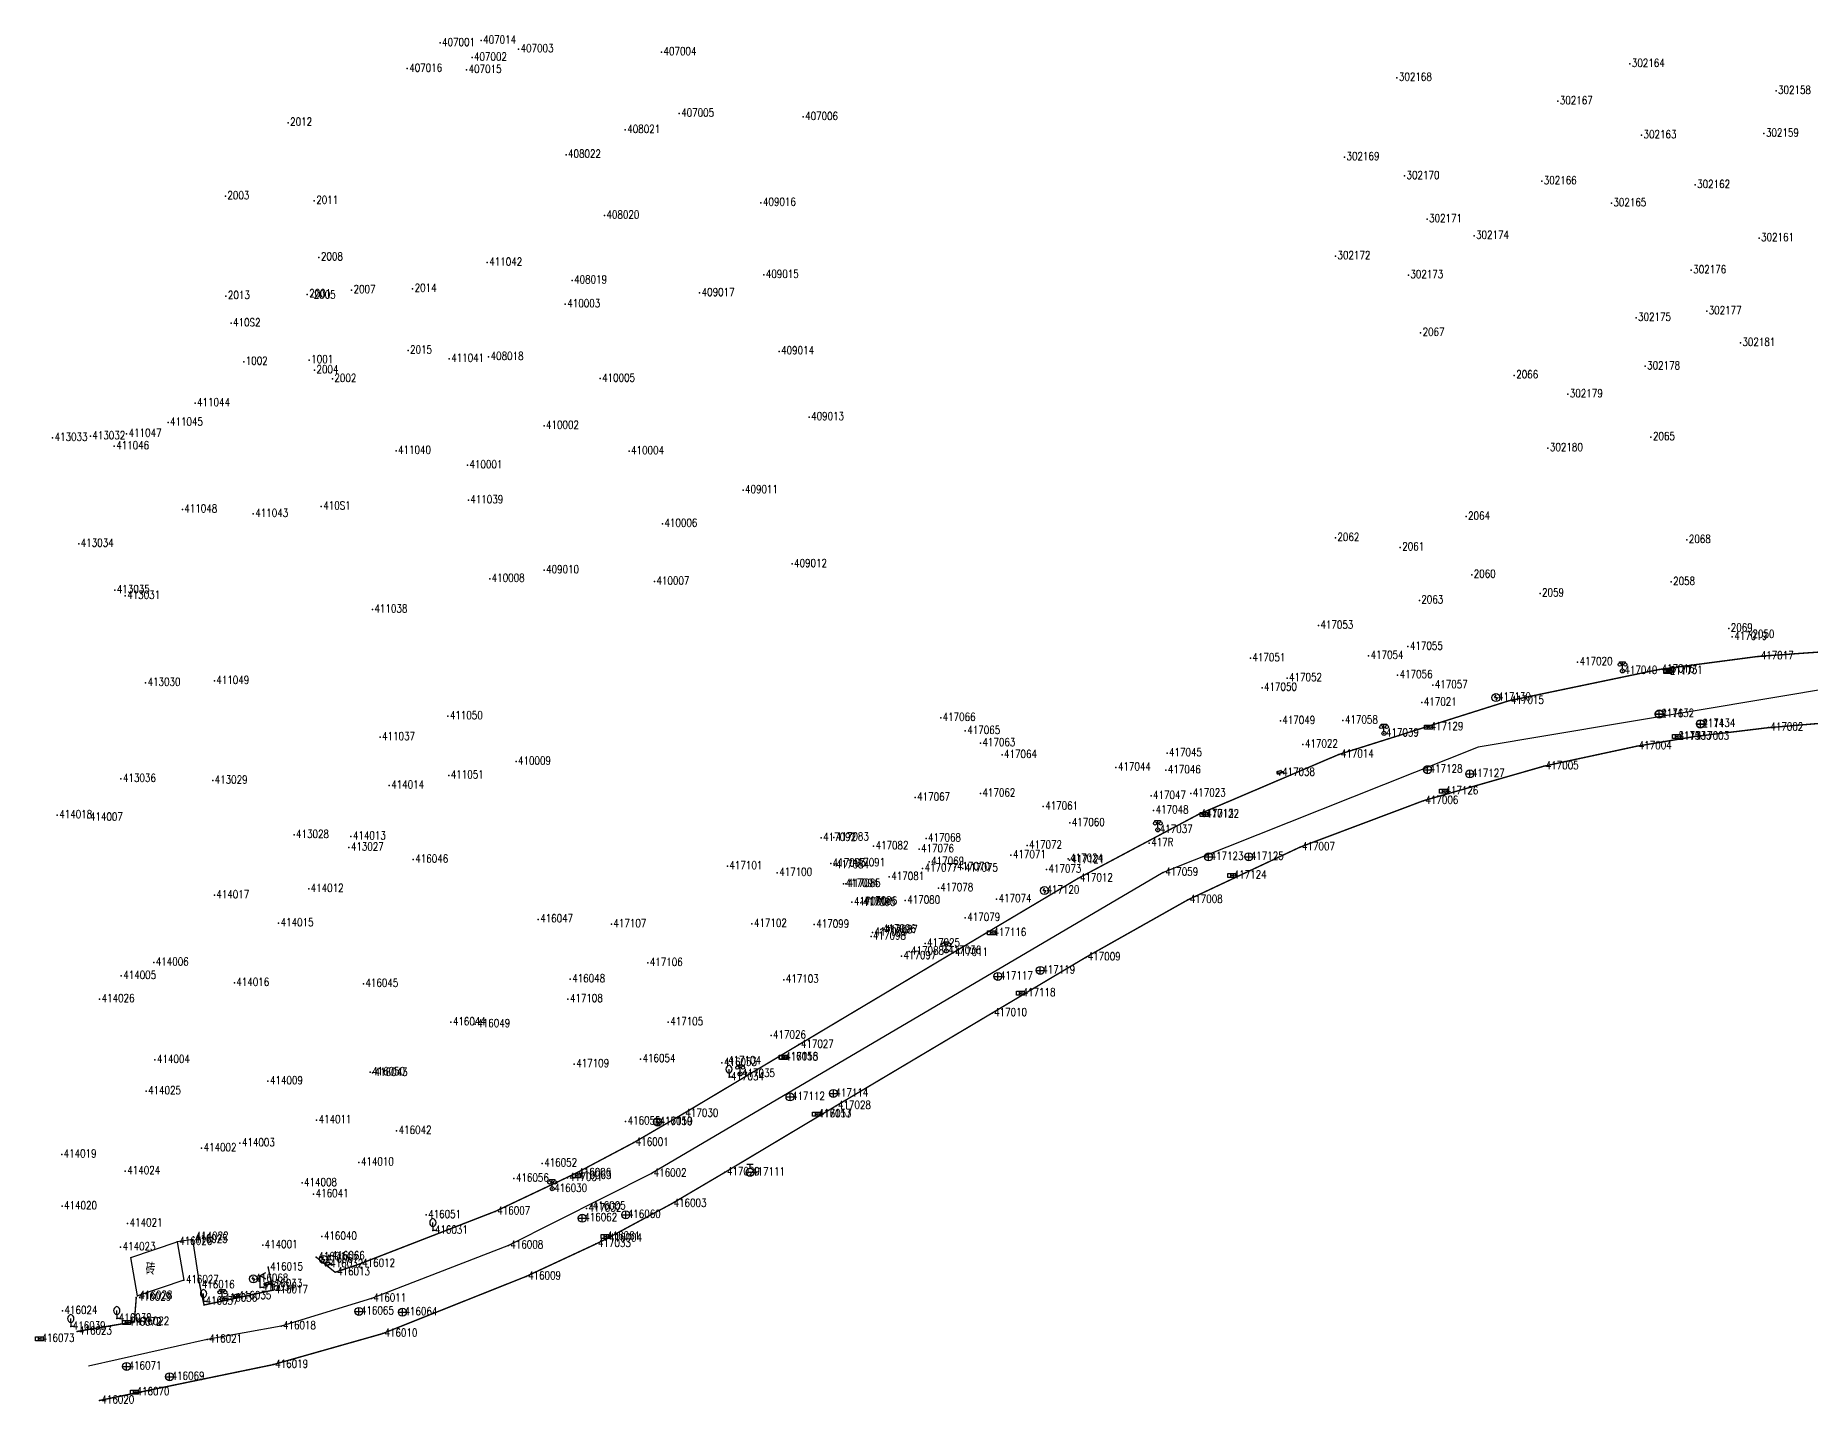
# Model space of a CAD drawing. Extents: x 953 to 1485, y 1110 to 1494.
# Drawn here: x 953.3 to 1175.2, y 1109.5 to 1280.4 of the extents above; entities that cross this region are included whole.
import ezdxf
from ezdxf.enums import TextEntityAlignment as Align

# ---------------------------------------------------------------- set-up
doc = ezdxf.new("R2010")
doc.units = 0
doc.header["$LTSCALE"] = 0.5
doc.header["$PDSIZE"] = 0.2
doc.layers.get('0').update_dxf_attribs({"linetype": 'CONTINUOUS'})
for name, color, linetype in [('COMPONENT', 4, 'CONTINUOUS'), ('DLDW', 11, 'CONTINUOUS'), ('DLSS', 4, 'CONTINUOUS'), ('DMTZ', 3, 'CONTINUOUS'), ('GXYZ', 2, 'CONTINUOUS'), ('JMD', 6, 'CONTINUOUS'), ('ZBTZ', 3, 'CONTINUOUS'), ('ZDH', 1, 'CONTINUOUS')]:
    doc.layers.add(name, color=color, linetype=linetype)
doc.styles.add('HZ', font='rs.shx', dxfattribs={"width": 0.8, "bigfont": 'hztxt.shx'})
doc.linetypes.add('10422', pattern='A,0.75,[150,AAA.SHX,S=0.5,R=0,X=0,Y=0.5],1.5,[177,AAA.SHX,S=1,R=0,X=0,Y=0.4],0.75', length=3)

# ---------------------------------------------------------------- blocks, each defined once
blk = doc.blocks.new('gc097')
for p, q in [((-0.7, 2), (-0.7, 2.3)), ((-0.7, 2.3), (0.7, 2.3)), ((0, 0.5), (0, 2.3)), ((0.7, 2.3), (0.7, 2))]:
    blk.add_line(p, q)
for centre, radius in [((-0.7, 1.6), 0.4), ((0, 0), 0.5), ((0.73, 1.6), 0.4)]:
    blk.add_circle(centre, radius)
blk = doc.blocks.new('gc143')
for p, q in [((0, 1), (0, 2)), ((0, 1), (0, 0)), ((1, 0), (0, 0))]:
    blk.add_line(p, q)
for centre, start, end in [((0.225, 2), 102.68038, 257.31962), ((-0.225, 2), 282.68038, 77.31962)]:
    blk.add_arc(centre, 1.025, start, end)
blk = doc.blocks.new('gcbj0612')
for p, q in [((-0.75, 0.26), (0.16, 0.53)), ((-0.57, -0.34), (0.34, -0.07))]:
    blk.add_line(p, q)
at = {"flags": 128}
for points in [[(-0.73, 0.26), (-0.77, 0.25), (-0.79, 0.23), (-0.81, 0.19), (-0.83, 0.15), (-0.84, 0.1), (-0.84, 0.05), (-0.84, -0.01), (-0.83, -0.07), (-0.81, -0.12), (-0.79, -0.18), (-0.77, -0.23), (-0.74, -0.27), (-0.7, -0.3), (-0.67, -0.33), (-0.63, -0.34), (-0.6, -0.34), (-0.57, -0.34), (-0.54, -0.32), (-0.51, -0.29), (-0.49, -0.25), (-0.48, -0.2), (-0.47, -0.15), (-0.47, -0.1), (-0.48, -0.04), (-0.49, 0.02), (-0.51, 0.07), (-0.54, 0.13), (-0.56, 0.17), (-0.6, 0.21), (-0.63, 0.24), (-0.67, 0.26), (-0.7, 0.27)], [(-0.71, 0.18), (-0.72, 0.17), (-0.75, 0.12), (-0.75, 0.04), (-0.74, -0.06), (-0.7, -0.15), (-0.66, -0.22), (-0.62, -0.25), (-0.6, -0.26), (-0.59, -0.24), (-0.57, -0.2), (-0.56, -0.12), (-0.58, -0.02), (-0.61, 0.08), (-0.66, 0.14), (-0.7, 0.17)]]:
    blk.add_lwpolyline(points, close=True, dxfattribs=at)
blk.add_lwpolyline([(0.3, -0.08), (0.33, -0.07), (0.36, -0.05), (0.38, -0.02), (0.4, 0.02), (0.41, 0.07), (0.42, 0.12), (0.41, 0.18), (0.41, 0.23), (0.39, 0.29), (0.37, 0.35), (0.35, 0.4), (0.32, 0.44), (0.28, 0.48), (0.25, 0.51), (0.21, 0.52), (0.18, 0.53), (0.15, 0.52)], dxfattribs=at)
at = {"extrusion": (0, 0, -1), "flags": 128}
blk.add_lwpolyline([(-0.4, 0.25), (-0.51, 0.28), (-0.61, 0.29), (-0.69, 0.27), (-0.77, 0.2), (-0.81, 0.09), (-0.82, -0.01), (-0.8, -0.06), (-0.76, -0.08), (-0.7, -0.09), (-0.64, -0.09), (-0.59, -0.07), (-0.57, -0.04), (-0.59, -0.01), (-0.63, 0.02), (-0.69, 0.03), (-0.75, 0.03), (-0.79, 0.02), (-0.84, -0.01), (-0.89, -0.1), (-0.91, -0.19), (-0.9, -0.29), (-0.87, -0.38)], dxfattribs=at)
blk.add_lwpolyline([(-0.09, -0.2), (-0.22, -0.54), (0.05, -0.54)], close=True)
blk = doc.blocks.new('gc052')
for p, q in [((0, 3), (1.39, 3.8)), ((0, 3), (1.39, 2.2)), ((0, 0), (0, 3)), ((1, 0), (0, 0))]:
    blk.add_line(p, q)
blk = doc.blocks.new('gc133')
for p, q in [((-1, 0), (1, 0)), ((-0.8, 2), (0.8, 2)), ((0, 1), (0, 2))]:
    blk.add_line(p, q)
blk.add_circle((0, 0), 1)
blk = doc.blocks.new('gc041')
for p, q in [((-1, 0.5), (1, 0.5)), ((-1, -0.5), (-1, 0.5)), ((-0.33, 0.5), (-0.33, -0.5)), ((0.33, 0.5), (0.33, -0.5)), ((1, 0.5), (1, -0.5)), ((1, -0.5), (-1, -0.5))]:
    blk.add_line(p, q)
blk = doc.blocks.new('gc043')
for p, q in [((-1, 0), (1, 0)), ((0, -1), (0, 1))]:
    blk.add_line(p, q)
blk.add_circle((0, 0), 1)
blk = doc.blocks.new('gc050')
for p, q in [((-0.35, 0), (0.05, 0.69)), ((-0.35, 0), (0.35, 0)), ((0.35, 0), (-0.06, -0.69))]:
    blk.add_line(p, q)
blk.add_circle((0, 0), 1)

msp = doc.modelspace()

# ---------------------------------------------------------------- linework, layer by layer
at = {"linetype": 'Continuous'}
for p, q in [((1178.94, 1199.1, 8.56), (1133.64, 1191.53, 7.72)), ((1133.64, 1191.53, 7.72), (1094.29, 1175.84, 7.72)), ((1094.29, 1175.84, 7.72), (1030.35, 1138.24, 7.03)), ((1030.35, 1138.24, 7.03), (1012.44, 1129.25, 6.86)), ((1012.44, 1129.25, 6.86), (995.32, 1122.63, 6.71)), ((995.32, 1122.63, 6.71), (984.03, 1119.17, 6.58)), ((984.03, 1119.17, 6.58), (974.8, 1117.51, 6.44)), ((974.8, 1117.51, 6.44), (959.98, 1114.17))]:
    msp.add_line(p, q, dxfattribs=at)
at = {"layer": 'DLSS', "linetype": 'Continuous', "const_width": 0.175, "flags": 128}
for points, elevation in [([(988.43, 1127.79), (990.79, 1125.9), (993.92, 1126.96), (1010.81, 1133.51), (1020.93, 1138.3), (1028.11, 1142.1), (1034.32, 1145.72), (1048.75, 1154.34), (1068.02, 1165.83), (1083.63, 1175.11), (1098.72, 1183.13), (1116.23, 1190.6), (1137.49, 1197.31), (1156.31, 1201.23), (1168.71, 1202.86), (1179.43, 1203.62), (1186.52, 1203.96)], 6.63), ([(982.42, 1126.52), (983.03, 1123.67), (974.41, 1121.81), (973.88, 1124.28)], 6.6)]:
    msp.add_lwpolyline(points, dxfattribs=dict(at, elevation=elevation))
for points in [[(1460.28, 1198.11), (1405.34, 1197.46), (1185.35, 1194.86), (1181.21, 1194.7), (1178.12, 1194.63), (1169.91, 1193.95), (1160.64, 1192.83), (1153.46, 1191.63), (1141.84, 1189.13), (1126.8, 1184.82), (1111.38, 1179.02), (1097.35, 1172.43), (1084.6, 1165.25), (1072.9, 1158.29), (1053.39, 1146.69), (1039.51, 1138.39), (1032.84, 1134.46), (1024.77, 1130.12), (1023.39, 1129.44), (1014.66, 1125.38), (996.71, 1118.23), (983.05, 1114.36), (961.33, 1109.88)], [(958.54, 1118.51), (965.7, 1119.71), (965.94, 1122.73)]]:
    msp.add_lwpolyline(points, dxfattribs=at)
at = {"layer": 'DMTZ', "linetype": '10422', "flags": 128}
msp.add_lwpolyline([(973.88, 1124.28), (973, 1129.98), (971.06, 1129.71)], dxfattribs=at)
at = {"layer": 'JMD', "linetype": 'Continuous', "flags": 128}
msp.add_lwpolyline([(971.06, 1129.71), (971.89, 1124.91), (966.09, 1122.95), (965.26, 1127.75)], close=True, dxfattribs=at)
at = {"layer": 'ZDH', "linetype": 'Continuous'}
for p in [(1003.91, 1279.5, 15.48), (1009.04, 1279.81, 15.63), (1013.72, 1278.73, 16.83), (1031.58, 1278.36, 17.99), (999.8, 1276.29, 15.16), (1007.23, 1276.13, 16.03), (1007.9, 1277.67, 16.39), (1152.6, 1276.88, 12.05), (1123.49, 1275.15, 14.04), (1170.87, 1273.53, 10.29), (1143.6, 1272.22, 12.64), (984.92, 1269.54, 14.91), (1033.79, 1270.67, 19.16), (1049.28, 1270.26, 19.54), (1027.05, 1268.63, 19.17), (1154.06, 1267.97, 12.06), (1169.36, 1268.18, 10.67), (1019.65, 1265.54, 19.09), (1116.94, 1265.23, 15.12), (1124.44, 1262.88, 14.32), (1141.59, 1262.23, 12.98), (977.08, 1260.36, 11.31), (1160.76, 1261.76, 11.58), (988.19, 1259.77, 16.39), (1024.45, 1257.93, 20.51), (1044.01, 1259.54, 21.3), (1150.29, 1259.47, 12.39), (1127.26, 1257.48, 14.16), (1133.13, 1255.41, 13.84), (1168.75, 1255.12, 10.78), (988.77, 1252.71, 16.43), (1009.81, 1252.05, 19.92), (1115.81, 1252.87, 15.5), (1020.41, 1249.83, 21.41), (1044.37, 1250.52, 22.81), (1124.92, 1250.49, 14.46), (1160.27, 1251.1, 11.67), (977.14, 1247.88, 16.16), (987.3, 1248.09, 16.31), (987.87, 1247.94, 15.15), (992.85, 1248.63, 17.52), (1000.48, 1248.79, 18.71), (1019.56, 1246.85, 21.78), (1036.35, 1248.26, 22.92), (977.79, 1244.48, 16.14), (1153.38, 1245.16, 12.21), (1162.2, 1245.99, 11.49), (1126.45, 1243.29, 14.32), (999.91, 1241.07, 19.04), (1005.05, 1240.05, 20.22), (1009.98, 1240.27, 21.25), (1046.28, 1240.97, 23.75), (1166.41, 1242.02, 10.93), (979.37, 1239.67, 13.24), (987.56, 1239.88, 16.23), (988.21, 1238.6, 14.97), (1138.15, 1237.97, 13.33), (1154.51, 1239.1, 12.08), (990.45, 1237.53, 16.91), (1023.91, 1237.56, 23.14), (1144.85, 1235.6, 12.71), (973.29, 1234.5, 12.26), (969.91, 1232.07, 11.14), (1016.9, 1231.68, 22.88), (1050.03, 1232.75, 23.97), (955.49, 1230.16, 8.84), (960.2, 1230.37, 8.89), (963.18, 1229.12, 9.02), (964.74, 1230.67, 9.29), (1155.24, 1230.26, 11.9), (998.41, 1228.55, 19.12), (1007.33, 1226.74, 21.55), (1027.53, 1228.49, 23.5), (1142.36, 1228.88, 12.68), (1007.44, 1222.36, 21.73), (1041.77, 1223.62, 23.57), (971.7, 1221.21, 11.83), (980.57, 1220.67, 14.13), (989.06, 1221.59, 16.85), (1132.13, 1220.32, 12.78), (1031.7, 1219.43, 23.25), (958.75, 1216.93, 8.81), (1115.8, 1217.65, 13.7), (1123.91, 1216.46, 12.99), (1159.72, 1217.41, 10.78), (1016.91, 1213.61, 22.67), (1047.9, 1214.4, 21.5), (1010.11, 1212.56, 22.22), (1030.7, 1212.21, 22.23), (1132.84, 1213.06, 11.81), (1157.76, 1212.16, 10.43), (963.26, 1211.14, 8.83), (964.56, 1210.43, 9.12), (1126.29, 1209.85, 11.72), (1141.38, 1210.72, 10.84), (995.46, 1208.71, 18.68), (1113.68, 1206.7, 12.04), (1164.96, 1206.34, 8.72), (1165.39, 1205.31, 8.51), (1167.67, 1205.55, 8.55), (1105.18, 1202.62, 12.14), (1119.95, 1202.93, 10.54), (1124.86, 1204.07, 10.4), (1168.71, 1202.86, 8.37), (1109.76, 1200.14, 10.83), (1123.58, 1200.51, 9.43), (1146.07, 1202.15, 8.36), (1151.67, 1201.03, 8.37), (1156.31, 1201.23, 8.3), (1157.35, 1201.07, 8.3), (1157.36, 1200.97, 8.32), (967.1, 1199.56, 9.51), (975.7, 1199.8, 11.79), (1106.63, 1198.94, 11), (1127.97, 1199.25, 8.59), (1126.6, 1197.08, 8.17), (1135.87, 1197.71, 8.24), (1137.49, 1197.31, 8.12), (1156.27, 1195.67, 8.35), (1004.88, 1195.38, 20.4), (1066.47, 1195.18, 14.67), (1069.55, 1193.54, 13.84), (1108.92, 1194.79, 9.3), (1116.74, 1194.85, 8.35), (1127.43, 1194.02, 8.01), (1156.28, 1195.63, 8.38), (1161.41, 1194.44, 8.36), (1161.41, 1194.4, 8.4), (1169.91, 1193.95, 8.41), (996.41, 1192.78, 18.3), (1071.44, 1192.02, 13.12), (1111.75, 1191.85, 8.03), (1121.87, 1193.23, 8.09), (1153.46, 1191.63, 8.25), (1158.42, 1192.84, 8.33), (1158.44, 1192.86, 8.29), (1160.64, 1192.83, 8.33), (1013.4, 1189.72, 19.76), (1074.14, 1190.54, 12.27), (1094.76, 1190.77, 10.01), (1116.23, 1190.6, 7.89), (1141.84, 1189.13, 8.14), (964.03, 1187.56, 8.77), (975.49, 1187.33, 10.58), (1005, 1187.99, 19.49), (1088.37, 1188.97, 10.3), (1094.61, 1188.62, 9.25), (1108.89, 1188.33, 7.98), (1127.32, 1188.7, 8.06), (1132.6, 1188.17, 8.09), (997.55, 1186.72, 18.07), (1063.28, 1185.21, 12.24), (1071.44, 1185.73, 11.23), (1092.76, 1185.42, 8.44), (1097.73, 1185.74, 7.89), (1126.8, 1184.82, 7.99), (1129.3, 1186, 8.01), (956.06, 1183.02, 8.89), (959.9, 1182.7, 8.81), (1079.28, 1184.09, 9.87), (1093.08, 1183.61, 7.96), (1098.72, 1183.13, 7.73), (1099.4, 1183.11, 7.74), (985.66, 1180.56, 13.83), (992.76, 1180.35, 16.51), (1051.53, 1180.17, 12.43), (1053.12, 1180.24, 12.31), (1082.61, 1182.04, 8.8), (1093.6, 1181.18, 7.79), (992.51, 1178.98, 16.43), (1058.08, 1179.14, 11.39), (1063.77, 1178.76, 10.49), (1064.64, 1180.12, 10.74), (1075.25, 1178.02, 8.73), (1077.27, 1179.21, 8.54), (1092.53, 1179.52, 7.67), (1111.38, 1179.02, 7.82), (1000.56, 1177.46, 18.03), (1039.82, 1176.65, 12.74), (1046.04, 1175.82, 11.61), (1052.73, 1176.99, 11.48), (1053.15, 1176.77, 11.37), (1055.17, 1177.02, 11.15), (1064.2, 1176.35, 9.85), (1065.03, 1177.17, 9.9), (1068.25, 1176.53, 9.28), (1069.26, 1176.36, 9.07), (1079.69, 1176.21, 7.82), (1082.4, 1177.58, 7.73), (1082.55, 1177.4, 7.72), (1094.29, 1175.84, 7.72), (1099.95, 1177.8, 7.78), (1104.98, 1177.82, 7.79), (987.49, 1173.8, 14.2), (1054.34, 1174.43, 10.56), (1054.6, 1174.43, 10.54), (1060.05, 1175.29, 10.11), (1066.18, 1173.9, 9.05), (1079.44, 1173.6, 7.68), (1083.63, 1175.11, 7.55), (1102.84, 1175.49, 7.74), (975.7, 1173.02, 9.82), (1055.38, 1172.14, 9.77), (1056.49, 1172.08, 9.69), (1056.67, 1172.24, 9.7), (1062.04, 1172.34, 9.18), (1073.46, 1172.53, 7.75), (1097.35, 1172.43, 7.67), (983.73, 1169.52, 12.35), (1016.17, 1170, 15.07), (1025.32, 1169.4, 13.22), (1042.89, 1169.45, 10.71), (1050.67, 1169.34, 9.63), (1069.54, 1170.17, 7.69), (1057.77, 1167.85, 8.41), (1057.95, 1168.37, 8.53), (1059.01, 1168.71, 8.54), (1059.24, 1168.63, 8.49), (1064.52, 1166.98, 7.51), (1072.81, 1168.3, 7.44), (1061.57, 1165.41, 7.61), (1062.52, 1165.99, 7.61), (1067.16, 1166.05, 7.52), (1068.02, 1165.83, 7.38), (1084.6, 1165.25, 7.52), (964.06, 1162.93, 8.61), (968.13, 1164.6, 8.64), (1020.17, 1162.52, 12.52), (1029.87, 1164.55, 11.4), (1046.87, 1162.46, 8.49), (1073.63, 1162.87, 7.48), (1078.92, 1163.62, 7.49), (978.2, 1162.07, 9.45), (994.33, 1161.94, 14.75), (1076.45, 1160.78, 7.43), (961.36, 1160.04, 8.85), (1019.88, 1160.04, 11.79), (1072.9, 1158.29, 7.37), (1005.26, 1157.14, 13.39), (1008.31, 1156.92, 12.85), (1032.42, 1157.14, 9.39), (1045.27, 1155.48, 7.25), (1048.75, 1154.34, 7.15), (968.28, 1152.44, 8.15), (1020.67, 1151.91, 9.6), (1028.96, 1152.54, 8.83), (1039.14, 1152.06, 7.36), (1039.66, 1152.3, 7.35), (1046.79, 1152.78, 7.1), (1046.81, 1152.73, 7.09), (982.4, 1149.78, 9.07), (995.17, 1150.9, 12.27), (995.48, 1150.8, 12.27), (1040.02, 1150.26, 7.2), (1041.4, 1150.68, 7.21), (967.17, 1148.52, 8.65), (1047.64, 1147.82, 7.17), (1053.06, 1148.24, 7.19), (988.47, 1144.91, 9.19), (1027.1, 1144.74, 7.11), (1031.08, 1144.7, 7.15), (1031.09, 1144.67, 7.14), (1034.32, 1145.72, 7.01), (1050.94, 1145.66, 7.14), (1050.97, 1145.65, 7.14), (1053.39, 1146.69, 7.16), (998.48, 1143.57, 10.16), (956.62, 1140.62, 8.83), (974.1, 1141.4, 7.58), (978.89, 1142.02, 7.49), (1028.11, 1142.1, 6.94), (964.57, 1138.53, 8.96), (993.76, 1139.63, 8.56), (1016.67, 1139.5, 7.09), (1020.93, 1138.3, 6.89), (1030.35, 1138.24, 7.03), (1039.51, 1138.39, 7), (1042.65, 1138.39, 7.16), (986.66, 1137.06, 8.33), (1013.14, 1137.6, 6.99), (1017.92, 1136.33, 6.94), (1019.82, 1137.71, 6.87), (1020.96, 1137.95, 6.89), (956.67, 1134.15, 8.19), (988.11, 1135.67, 8.38), (1022.2, 1133.86, 6.94), (1022.74, 1134.14, 6.95), (1032.84, 1134.46, 6.94), (964.86, 1132.01, 8.34), (1002.17, 1133.06, 6.97), (1010.81, 1133.51, 6.77), (1021.68, 1132.66, 6.93), (1027.12, 1133.08, 6.94), (971.06, 1129.71, 6.53), (973, 1129.98, 8.71), (973.11, 1130.32, 7.75), (981.74, 1129.3, 6.75), (989.14, 1130.36, 7.43), (1003.01, 1131.1, 6.81), (1012.44, 1129.25, 6.86), (1023.39, 1129.44, 6.85), (1024.53, 1130.37, 6.88), (1024.77, 1130.12, 6.88), (963.98, 1129.02, 7.08), (988.43, 1127.79, 6.63), (989.33, 1127.51, 6.63), (989.93, 1126.89, 6.68), (990.13, 1127.9, 6.68), (993.92, 1126.96, 6.58), (971.89, 1124.91, 6.5), (980.58, 1125.08, 6.63), (982.42, 1126.52, 6.61), (990.79, 1125.9, 6.52), (1014.66, 1125.38, 6.8), (965.94, 1122.73, 6.48), (966.09, 1122.95, 6.46), (973.88, 1124.28, 6.6), (976.69, 1122.61, 6.53), (978.46, 1122.93, 6.61), (981.43, 1123.98, 6.62), (982.31, 1124.42, 6.66), (983.03, 1123.67, 6.5), (995.32, 1122.63, 6.71), (956.72, 1121.07, 6.38), (974.35, 1122.24, 6.58), (993.77, 1121.01, 6.7), (999.21, 1120.91, 6.72), (957.75, 1119.11, 6.38), (958.54, 1118.51, 6.24), (963.5, 1120.11, 6.42), (964.73, 1119.61, 6.3), (965.7, 1119.71, 6.31), (984.03, 1119.17, 6.58), (996.71, 1118.23, 6.7), (953.85, 1117.6, 6.22), (974.8, 1117.51, 6.44), (964.73, 1114.13, 6.39), (983.05, 1114.36, 6.56), (970.11, 1112.85, 6.44), (961.33, 1109.88, 6.38), (965.72, 1110.9, 6.42)]:
    msp.add_point(p, dxfattribs=at)

# ---------------------------------------------------------------- block references
at = {"layer": 'COMPONENT', "linetype": 'Continuous', "xscale": 0.5, "yscale": 0.5}
for p in [(1108.89, 1188.33, 7.98), (989.93, 1126.89, 6.68), (982.31, 1124.42, 6.66), (978.46, 1122.93, 6.61)]:
    msp.add_blockref('gcbj0612', p, dxfattribs=at)
at = {"layer": 'DLDW', "linetype": 'Continuous', "xscale": 0.5, "yscale": 0.5}
for p in [(1151.67, 1201.03, 8.37), (1121.87, 1193.23, 8.09), (1093.6, 1181.18, 7.79), (1067.16, 1166.05, 7.52), (1041.4, 1150.68, 7.21), (1017.92, 1136.33, 6.94), (976.69, 1122.61, 6.53)]:
    msp.add_blockref('gc097', p, dxfattribs=at)
at = {"layer": 'DLSS', "linetype": 'Continuous', "xscale": 0.5, "yscale": 0.5}
msp.add_blockref('gc052', (981.43, 1123.98, 6.62), dxfattribs=at)
at = {"layer": 'GXYZ', "linetype": 'Continuous', "xscale": 0.5, "yscale": 0.5}
for name, p in [('gc041', (1157.35, 1201.07, 8.3)), ('gc041', (1157.36, 1200.97, 8.32)), ('gc050', (1135.87, 1197.71, 8.24)), ('gc043', (1156.27, 1195.67, 8.35)), ('gc043', (1156.28, 1195.63, 8.38)), ('gc041', (1127.43, 1194.02, 8.01)), ('gc043', (1161.41, 1194.44, 8.36)), ('gc043', (1161.41, 1194.4, 8.4)), ('gc041', (1158.42, 1192.84, 8.33)), ('gc041', (1158.44, 1192.86, 8.29)), ('gc043', (1127.32, 1188.7, 8.06)), ('gc043', (1132.6, 1188.17, 8.09)), ('gc041', (1129.3, 1186, 8.01)), ('gc041', (1099.4, 1183.11, 7.74)), ('gc043', (1099.95, 1177.8, 7.78)), ('gc043', (1104.98, 1177.82, 7.79)), ('gc041', (1102.84, 1175.49, 7.74)), ('gc050', (1079.44, 1173.6, 7.68)), ('gc041', (1072.81, 1168.3, 7.44)), ('gc043', (1073.63, 1162.87, 7.48)), ('gc043', (1078.92, 1163.62, 7.49)), ('gc041', (1076.45, 1160.78, 7.43)), ('gc041', (1046.79, 1152.78, 7.1)), ('gc041', (1046.81, 1152.73, 7.09)), ('gc043', (1047.64, 1147.82, 7.17)), ('gc043', (1053.06, 1148.24, 7.19)), ('gc050', (1031.08, 1144.7, 7.15)), ('gc050', (1031.09, 1144.67, 7.14)), ('gc041', (1050.94, 1145.66, 7.14)), ('gc041', (1050.97, 1145.65, 7.14)), ('gc041', (1020.96, 1137.95, 6.89)), ('gc133', (1042.65, 1138.39, 7.16)), ('gc043', (1027.12, 1133.08, 6.94)), ('gc043', (1021.68, 1132.66, 6.93)), ('gc041', (1024.53, 1130.37, 6.88)), ('gc050', (989.33, 1127.51, 6.63)), ('gc050', (980.58, 1125.08, 6.63)), ('gc043', (993.77, 1121.01, 6.7)), ('gc043', (999.21, 1120.91, 6.72)), ('gc041', (964.73, 1119.61, 6.3)), ('gc041', (953.85, 1117.6, 6.22)), ('gc043', (964.73, 1114.13, 6.39)), ('gc043', (970.11, 1112.85, 6.44)), ('gc041', (965.72, 1110.9, 6.42))]:
    msp.add_blockref(name, p, dxfattribs=at)
at = {"layer": 'ZBTZ', "linetype": 'Continuous', "xscale": 0.5, "yscale": 0.5}
for p in [(1040.02, 1150.26, 7.2), (1003.01, 1131.1, 6.81), (974.35, 1122.24, 6.58), (957.75, 1119.11, 6.38), (963.5, 1120.11, 6.42)]:
    msp.add_blockref('gc143', p, dxfattribs=at)

# ---------------------------------------------------------------- texts
at = {"layer": 'JMD', "linetype": 'Continuous', "style": 'HZ', "width": 0.8}
msp.add_text('砖', height=1.5, dxfattribs=at).set_placement((968.32, 1126.33), align=Align.MIDDLE_RIGHT)
at = {"layer": 'ZDH', "linetype": 'Continuous', "style": 'HZ', "width": 0.8}
for s, p in [('407001', (1004.16, 1279.12, 15.48)), ('407014', (1009.29, 1279.43, 15.63)), ('407002', (1008.15, 1277.3, 16.39)), ('407003', (1013.97, 1278.35, 16.83)), ('407004', (1031.83, 1277.98, 17.99)), ('407016', (1000.05, 1275.91, 15.16)), ('407015', (1007.48, 1275.76, 16.03)), ('302168', (1123.74, 1274.78, 14.04)), ('302164', (1152.85, 1276.51, 12.05)), ('302158', (1171.12, 1273.15, 10.29)), ('407005', (1034.04, 1270.3, 19.16)), ('302167', (1143.85, 1271.85, 12.64)), ('2012', (985.17, 1269.17, 14.91)), ('408021', (1027.3, 1268.26, 19.17)), ('407006', (1049.53, 1269.88, 19.54)), ('302163', (1154.31, 1267.6, 12.06)), ('302159', (1169.61, 1267.8, 10.67)), ('408022', (1019.9, 1265.17, 19.09)), ('302169', (1117.19, 1264.86, 15.12)), ('302170', (1124.69, 1262.5, 14.32)), ('302166', (1141.84, 1261.85, 12.98)), ('302162', (1161.01, 1261.38, 11.58)), ('2003', (977.33, 1259.98, 11.31)), ('2011', (988.44, 1259.4, 16.39)), ('409016', (1044.26, 1259.16, 21.3)), ('302165', (1150.54, 1259.1, 12.39)), ('408020', (1024.7, 1257.56, 20.51)), ('302171', (1127.51, 1257.11, 14.16)), ('302174', (1133.38, 1255.04, 13.84)), ('302161', (1169, 1254.74, 10.78)), ('2008', (989.02, 1252.34, 16.43)), ('302172', (1116.06, 1252.49, 15.5)), ('411042', (1010.06, 1251.68, 19.92)), ('409015', (1044.62, 1250.14, 22.81)), ('302173', (1125.17, 1250.12, 14.46)), ('302176', (1160.52, 1250.72, 11.67)), ('2007', (993.1, 1248.25, 17.52)), ('2014', (1000.73, 1248.42, 18.71)), ('408019', (1020.66, 1249.46, 21.41)), ('2013', (977.39, 1247.51, 16.16)), ('2001', (987.55, 1247.72, 16.31)), ('2005', (988.12, 1247.56, 15.15)), ('410003', (1019.81, 1246.48, 21.78)), ('409017', (1036.6, 1247.88, 22.92)), ('410S2', (978.04, 1244.1, 16.14)), ('302175', (1153.63, 1244.79, 12.21)), ('302177', (1162.45, 1245.61, 11.49)), ('2067', (1126.7, 1242.91, 14.32)), ('302181', (1166.66, 1241.65, 10.93)), ('1002', (979.62, 1239.3, 13.24)), ('1001', (987.81, 1239.5, 16.23)), ('2015', (1000.16, 1240.69, 19.04)), ('411041', (1005.3, 1239.67, 20.22)), ('408018', (1010.23, 1239.9, 21.25)), ('409014', (1046.53, 1240.6, 23.75)), ('2004', (988.46, 1238.23, 14.97)), ('2002', (990.7, 1237.15, 16.91)), ('410005', (1024.16, 1237.18, 23.14)), ('2066', (1138.4, 1237.6, 13.33)), ('302178', (1154.76, 1238.72, 12.08)), ('302179', (1145.1, 1235.23, 12.71)), ('411044', (973.54, 1234.12, 12.26)), ('409013', (1050.28, 1232.38, 23.97)), ('411047', (964.99, 1230.3, 9.29)), ('411045', (970.16, 1231.7, 11.14)), ('410002', (1017.15, 1231.3, 22.88)), ('413033', (955.74, 1229.79, 8.84)), ('413032', (960.45, 1229.99, 8.89)), ('411046', (963.43, 1228.74, 9.02)), ('411040', (998.66, 1228.17, 19.12)), ('410004', (1027.78, 1228.12, 23.5)), ('302180', (1142.61, 1228.5, 12.68)), ('2065', (1155.49, 1229.88, 11.9)), ('410001', (1007.58, 1226.36, 21.55)), ('411039', (1007.69, 1221.99, 21.73)), ('409011', (1042.02, 1223.25, 23.57)), ('411048', (971.95, 1220.84, 11.83)), ('411043', (980.82, 1220.29, 14.13)), ('410S1', (989.31, 1221.22, 16.85)), ('2064', (1132.38, 1219.94, 12.78)), ('410006', (1031.95, 1219.05, 23.25)), ('2062', (1116.05, 1217.28, 13.7)), ('2068', (1159.97, 1217.03, 10.78)), ('413034', (959, 1216.56, 8.81)), ('2061', (1124.16, 1216.09, 12.99)), ('409010', (1017.16, 1213.24, 22.67)), ('409012', (1048.15, 1214.02, 21.5)), ('2060', (1133.09, 1212.69, 11.81)), ('413035', (963.51, 1210.77, 8.83)), ('410008', (1010.36, 1212.18, 22.22)), ('410007', (1030.95, 1211.83, 22.23)), ('2059', (1141.63, 1210.35, 10.84)), ('2058', (1158.01, 1211.78, 10.43)), ('413031', (964.81, 1210.05, 9.12)), ('411038', (995.71, 1208.34, 18.68)), ('2063', (1126.54, 1209.47, 11.72)), ('417053', (1113.93, 1206.32, 12.04)), ('2069', (1165.21, 1205.96, 8.72)), ('417055', (1125.11, 1203.69, 10.4)), ('417019', (1165.64, 1204.94, 8.51)), ('2050', (1167.92, 1205.17, 8.55)), ('417051', (1105.43, 1202.25, 12.14)), ('417054', (1120.2, 1202.56, 10.54)), ('417020', (1146.32, 1201.77, 8.36)), ('417017', (1168.96, 1202.49, 8.37)), ('413030', (967.35, 1199.19, 9.51)), ('411049', (975.95, 1199.42, 11.79)), ('417052', (1110.01, 1199.77, 10.83)), ('417056', (1123.83, 1200.14, 9.43)), ('417040', (1151.92, 1200.66, 8.37)), ('417016', (1156.56, 1200.86, 8.3)), ('417131', (1157.6, 1200.69, 8.3)), ('2117', (1157.61, 1200.6, 8.32)), ('417050', (1106.88, 1198.57, 11)), ('417057', (1128.22, 1198.87, 8.59)), ('417130', (1136.12, 1197.34, 8.24)), ('417015', (1137.74, 1196.93, 8.12)), ('411050', (1005.13, 1195.01, 20.4)), ('417066', (1066.72, 1194.8, 14.67)), ('417021', (1126.85, 1196.71, 8.17)), ('417132', (1156.52, 1195.29, 8.35)), ('2116', (1156.53, 1195.25, 8.38)), ('417065', (1069.8, 1193.17, 13.84)), ('417049', (1109.17, 1194.41, 9.3)), ('417058', (1116.99, 1194.47, 8.35)), ('417039', (1122.12, 1192.86, 8.09)), ('417129', (1127.68, 1193.65, 8.01)), ('2115', (1158.67, 1192.46, 8.33)), ('417133', (1158.69, 1192.49, 8.29)), ('417003', (1160.89, 1192.45, 8.33)), ('2114', (1161.66, 1194.03, 8.4)), ('417134', (1161.66, 1194.06, 8.36)), ('417002', (1170.16, 1193.58, 8.41)), ('411037', (996.66, 1192.4, 18.3)), ('417063', (1071.69, 1191.64, 13.12)), ('417045', (1095.01, 1190.39, 10.01)), ('417022', (1112, 1191.47, 8.03)), ('417014', (1116.48, 1190.23, 7.89)), ('417004', (1153.71, 1191.26, 8.25)), ('410009', (1013.65, 1189.34, 19.76)), ('417064', (1074.39, 1190.16, 12.27)), ('417044', (1088.62, 1188.6, 10.3)), ('417046', (1094.86, 1188.25, 9.25)), ('417128', (1127.57, 1188.33, 8.06)), ('417005', (1142.09, 1188.75, 8.14)), ('413036', (964.28, 1187.18, 8.77)), ('413029', (975.74, 1186.96, 10.58)), ('414014', (997.8, 1186.35, 18.07)), ('411051', (1005.25, 1187.61, 19.49)), ('417038', (1109.14, 1187.95, 7.98)), ('417127', (1132.85, 1187.8, 8.09)), ('417067', (1063.53, 1184.83, 12.24)), ('417062', (1071.69, 1185.35, 11.23)), ('417061', (1079.53, 1183.71, 9.87)), ('417047', (1093.01, 1185.05, 8.44)), ('417023', (1097.98, 1185.36, 7.89)), ('417006', (1127.05, 1184.44, 7.99)), ('417126', (1129.55, 1185.62, 8.01)), ('414018', (956.31, 1182.64, 8.89)), ('414007', (960.15, 1182.33, 8.81)), ('417060', (1082.86, 1181.66, 8.8)), ('417048', (1093.33, 1183.23, 7.96)), ('417013', (1098.97, 1182.76, 7.73)), ('417122', (1099.65, 1182.73, 7.74)), ('413028', (985.91, 1180.18, 13.83)), ('414013', (993.01, 1179.98, 16.51)), ('417092', (1051.78, 1179.79, 12.43)), ('417083', (1053.38, 1179.86, 12.31)), ('417068', (1064.89, 1179.74, 10.74)), ('417R', (1092.78, 1179.15, 7.67)), ('417037', (1093.85, 1180.81, 7.79)), ('413027', (992.76, 1178.6, 16.43)), ('416046', (1000.81, 1177.09, 18.03)), ('417082', (1058.33, 1178.76, 11.39)), ('417076', (1064.02, 1178.38, 10.49)), ('417071', (1075.5, 1177.64, 8.73)), ('417072', (1077.52, 1178.84, 8.54)), ('417024', (1082.65, 1177.2, 7.73)), ('417121', (1082.8, 1177.02, 7.72)), ('417123', (1100.2, 1177.42, 7.78)), ('417125', (1105.23, 1177.45, 7.79)), ('417007', (1111.63, 1178.64, 7.82)), ('417101', (1040.07, 1176.27, 12.74)), ('417100', (1046.29, 1175.44, 11.61)), ('417093', (1052.98, 1176.62, 11.48)), ('417084', (1053.4, 1176.4, 11.37)), ('417091', (1055.42, 1176.64, 11.15)), ('417081', (1060.3, 1174.92, 10.11)), ('417077', (1064.45, 1175.98, 9.85)), ('417069', (1065.28, 1176.8, 9.9)), ('417070', (1068.5, 1176.16, 9.28)), ('417075', (1069.51, 1175.98, 9.07)), ('417073', (1079.94, 1175.84, 7.82)), ('417012', (1083.88, 1174.74, 7.55)), ('417059', (1094.54, 1175.47, 7.72)), ('417124', (1103.09, 1175.11, 7.74)), ('414017', (975.95, 1172.64, 9.82)), ('414012', (987.74, 1173.43, 14.2)), ('417094', (1054.59, 1174.05, 10.56)), ('417085', (1054.85, 1174.05, 10.54)), ('417078', (1066.43, 1173.53, 9.05)), ('417120', (1079.69, 1173.23, 7.68)), ('417090', (1055.63, 1171.77, 9.77)), ('417095', (1056.74, 1171.7, 9.69)), ('417086', (1056.92, 1171.86, 9.7)), ('417080', (1062.29, 1171.96, 9.18)), ('417074', (1073.71, 1172.15, 7.75)), ('417008', (1097.6, 1172.06, 7.67)), ('414015', (983.98, 1169.14, 12.35)), ('416047', (1016.42, 1169.63, 15.07)), ('417107', (1025.57, 1169.03, 13.22)), ('417102', (1043.14, 1169.07, 10.71)), ('417099', (1050.92, 1168.96, 9.63)), ('417096', (1059.26, 1168.34, 8.54)), ('417087', (1059.49, 1168.26, 8.49)), ('417079', (1069.79, 1169.8, 7.69)), ('417098', (1058.02, 1167.48, 8.41)), ('417089', (1058.2, 1167.99, 8.53)), ('417025', (1064.77, 1166.61, 7.51)), ('417116', (1073.06, 1167.92, 7.44)), ('414006', (968.38, 1164.22, 8.64)), ('417106', (1030.12, 1164.18, 11.4)), ('417097', (1061.82, 1165.04, 7.61)), ('417088', (1062.77, 1165.61, 7.61)), ('417036', (1067.41, 1165.68, 7.52)), ('417011', (1068.27, 1165.45, 7.38)), ('417009', (1084.85, 1164.88, 7.52)), ('414005', (964.31, 1162.56, 8.61)), ('414016', (978.45, 1161.69, 9.45)), ('416045', (994.58, 1161.57, 14.75)), ('416048', (1020.42, 1162.14, 12.52)), ('417103', (1047.12, 1162.09, 8.49)), ('417117', (1073.88, 1162.49, 7.48)), ('417119', (1079.17, 1163.24, 7.49)), ('414026', (961.61, 1159.66, 8.85)), ('417108', (1020.13, 1159.67, 11.79)), ('417118', (1076.7, 1160.4, 7.43)), ('417010', (1073.15, 1157.92, 7.37)), ('416044', (1005.51, 1156.76, 13.39)), ('416049', (1008.56, 1156.54, 12.85)), ('417105', (1032.67, 1156.77, 9.39)), ('417026', (1045.52, 1155.11, 7.25)), ('417027', (1049, 1153.96, 7.15)), ('414004', (968.53, 1152.06, 8.15)), ('416050', (995.42, 1150.53, 12.27)), ('416043', (995.73, 1150.43, 12.27)), ('417109', (1020.92, 1151.54, 9.6)), ('416054', (1029.21, 1152.17, 8.83)), ('416053', (1039.39, 1151.68, 7.36)), ('417104', (1039.91, 1151.92, 7.35)), ('417035', (1041.65, 1150.3, 7.21)), ('416058', (1047.04, 1152.41, 7.1)), ('417115', (1047.06, 1152.36, 7.09)), ('414025', (967.42, 1148.15, 8.65)), ('414009', (982.65, 1149.4, 9.07)), ('417034', (1040.27, 1149.89, 7.2)), ('417112', (1047.89, 1147.44, 7.17)), ('417114', (1053.31, 1147.86, 7.19)), ('417028', (1053.64, 1146.32, 7.16)), ('414011', (988.72, 1144.54, 9.19)), ('416055', (1027.35, 1144.37, 7.11)), ('416059', (1031.33, 1144.33, 7.15)), ('417110', (1031.34, 1144.3, 7.14)), ('417030', (1034.57, 1145.34, 7.01)), ('417113', (1051.19, 1145.28, 7.14)), ('416057', (1051.22, 1145.27, 7.14)), ('414003', (979.14, 1141.64, 7.49)), ('416042', (998.73, 1143.2, 10.16)), ('416001', (1028.36, 1141.72, 6.94)), ('414019', (956.87, 1140.25, 8.83)), ('414002', (974.35, 1141.02, 7.58)), ('414010', (994.01, 1139.25, 8.56)), ('414024', (964.82, 1138.16, 8.96)), ('416056', (1013.39, 1137.23, 6.99)), ('416052', (1016.92, 1139.13, 7.09)), ('417031', (1020.07, 1137.34, 6.87)), ('416006', (1021.18, 1137.92, 6.89)), ('416063', (1021.21, 1137.58, 6.89)), ('416002', (1030.6, 1137.86, 7.03)), ('417029', (1039.76, 1138.02, 7)), ('417111', (1042.9, 1138.01, 7.16)), ('414008', (986.91, 1136.68, 8.33)), ('416041', (988.36, 1135.3, 8.38)), ('416030', (1018.17, 1135.95, 6.94)), ('414020', (956.92, 1133.77, 8.19)), ('416051', (1002.42, 1132.68, 6.97)), ('416007', (1011.06, 1133.13, 6.77)), ('417032', (1022.45, 1133.49, 6.94)), ('416005', (1022.99, 1133.76, 6.95)), ('416060', (1027.37, 1132.7, 6.94)), ('416003', (1033.09, 1134.08, 6.94)), ('414021', (965.11, 1131.63, 8.34)), ('416031', (1003.26, 1130.73, 6.81)), ('416062', (1021.93, 1132.29, 6.93)), ('414023', (964.23, 1128.65, 7.08)), ('416026', (971.31, 1129.33, 6.53)), ('416025', (973.25, 1129.6, 8.71)), ('414022', (973.36, 1129.95, 7.75)), ('414001', (981.99, 1128.93, 6.75)), ('416040', (989.39, 1129.98, 7.43)), ('416008', (1012.69, 1128.88, 6.86)), ('417033', (1023.64, 1129.06, 6.85)), ('416061', (1024.78, 1129.99, 6.88)), ('416004', (1025.02, 1129.75, 6.88)), ('416015', (982.67, 1126.14, 6.61)), ('416014', (988.68, 1127.41, 6.63)), ('416067', (989.58, 1127.13, 6.63)), ('416032', (990.18, 1126.52, 6.68)), ('416066', (990.38, 1127.52, 6.68)), ('416012', (994.17, 1126.59, 6.58)), ('416027', (972.14, 1124.53, 6.5)), ('416016', (974.13, 1123.9, 6.6)), ('416068', (980.83, 1124.71, 6.63)), ('416033', (982.56, 1124.05, 6.66)), ('416013', (991.04, 1125.53, 6.52)), ('416009', (1014.91, 1125.01, 6.8)), ('416029', (966.19, 1122.36, 6.48)), ('416028', (966.34, 1122.58, 6.46)), ('416037', (974.6, 1121.87, 6.58)), ('416036', (976.94, 1122.23, 6.53)), ('416035', (978.71, 1122.56, 6.61)), ('416034', (981.68, 1123.61, 6.62)), ('416017', (983.28, 1123.3, 6.5)), ('416011', (995.57, 1122.25, 6.71)), ('416024', (956.97, 1120.69, 6.38)), ('416038', (963.75, 1119.73, 6.42)), ('416022', (965.95, 1119.34, 6.31)), ('416065', (994.02, 1120.63, 6.7)), ('416064', (999.46, 1120.54, 6.72)), ('416073', (954.1, 1117.22, 6.22)), ('416039', (958, 1118.74, 6.38)), ('416023', (958.79, 1118.13, 6.24)), ('416072', (964.98, 1119.23, 6.3)), ('416021', (975.05, 1117.13, 6.44)), ('416018', (984.28, 1118.8, 6.58)), ('416010', (996.96, 1117.86, 6.7)), ('416071', (964.98, 1113.76, 6.39)), ('416019', (983.3, 1113.98, 6.56)), ('416070', (965.97, 1110.53, 6.42)), ('416069', (970.36, 1112.47, 6.44)), ('416020', (961.58, 1109.51, 6.38))]:
    msp.add_text(s, height=1, dxfattribs=at).set_placement(p)

doc.saveas('drawing.dxf')
